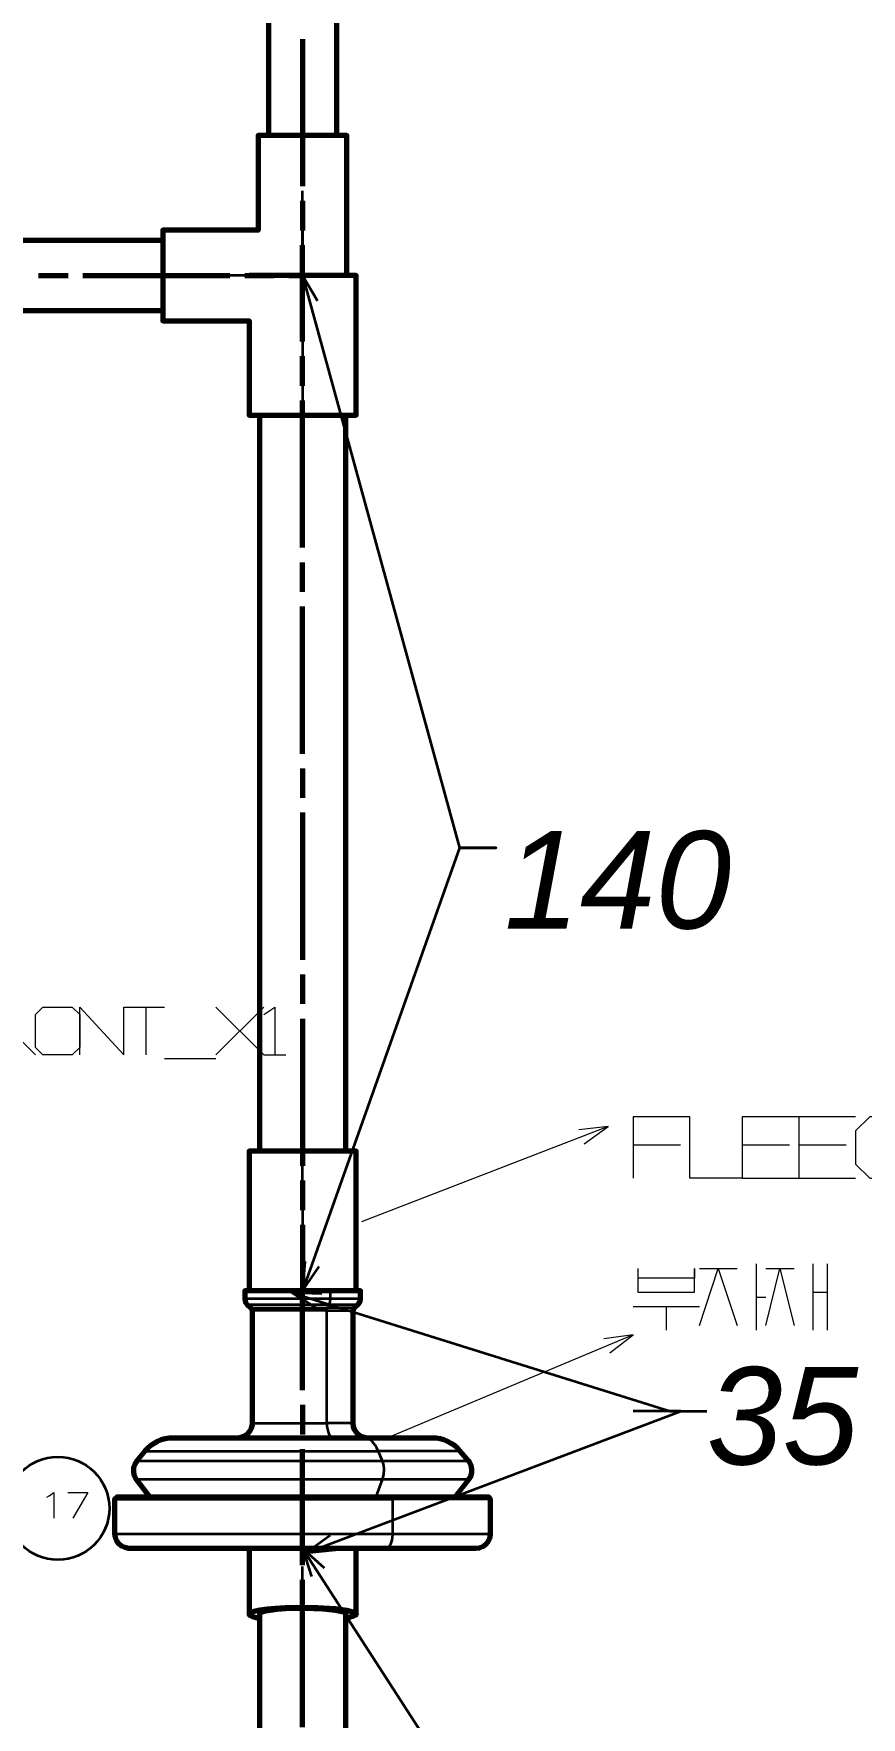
# Model space of a CAD drawing. Header units: millimetres. Extents: x 0 to 174, y 0 to 33.
# Drawn here: x 45.902 to 48.115, y 12.971 to 17.474 of the extents above; entities that cross this region are included whole.
import ezdxf

# ---------------------------------------------------------------- set-up
doc = ezdxf.new("R2010")
doc.units = ezdxf.units.MM
doc.layers.add('PDF2_문자', color=7, linetype='Continuous')
doc.layers.add('PDF2_형상', color=157, linetype='Continuous', true_color=0x405f80)
doc.styles.add('PDF LucidaHandwriting Italic', font='ariali.ttf')

msp = doc.modelspace()

# ---------------------------------------------------------------- linework, layer by layer
at = {"layer": 'PDF2_형상', "lineweight": 70}
for points in [[(46.5296, 19.1824), (46.5296, 17.2012)], [(46.7119, 17.2012), (46.7119, 19.1824)], [(46.7394, 16.8272), (46.7394, 17.2012), (46.5021, 17.2012), (46.5021, 16.9485), (46.2468, 16.9485), (46.2468, 16.7058), (46.4776, 16.7058), (46.4776, 16.4532), (46.7639, 16.4532), (46.7639, 16.8272), (46.4776, 16.8272)], [(46.2468, 16.921), (44.3865, 16.921)], [(44.3865, 16.7335), (46.2468, 16.7335)], [(46.5053, 16.4532), (46.5053, 14.4854)], [(46.7363, 14.4854), (46.7363, 16.4532)], [(46.7639, 14.1114), (46.7639, 14.4854), (46.4776, 14.4854), (46.4776, 14.1114)], [(46.7756, 14.0897), (46.7756, 14.1114), (46.695, 14.1114), (46.466, 14.1114), (46.466, 14.0897)], [(46.4661, 14.0897), (46.4683, 14.0804), (46.4725, 14.0751), (46.4825, 14.066), (46.4857, 14.0587), (46.4857, 13.7571), (46.4856, 13.754), (46.4836, 13.7444), (46.4793, 13.7357), (46.4731, 13.7282), (46.4651, 13.7225), (46.456, 13.7189), (46.4464, 13.7178)], [(46.7951, 13.7178), (46.7921, 13.7178), (46.7825, 13.7199), (46.7737, 13.724), (46.7662, 13.7304), (46.7606, 13.7383), (46.7571, 13.7474), (46.7558, 13.7571), (46.7558, 14.0587), (46.759, 14.066), (46.769, 14.0751), (46.7743, 14.0831), (46.7754, 14.0897)], [(46.4776, 13.4225), (46.4776, 13.2469), (46.4785, 13.2489), (46.4807, 13.2507), (46.4853, 13.2529), (46.4946, 13.2556), (46.5072, 13.2581), (46.526, 13.2607), (46.5482, 13.2628), (46.575, 13.2643), (46.6037, 13.2651), (46.6613, 13.2646), (46.7082, 13.2615), (46.7389, 13.2574), (46.7551, 13.2532), (46.7621, 13.2499), (46.7635, 13.2483), (46.7637, 13.2476), (46.7639, 13.2468), (46.7636, 13.2461), (46.7632, 13.2453), (46.7613, 13.2435), (46.7571, 13.2414), (46.7483, 13.2386), (46.7363, 13.2361)], [(46.7639, 13.2469), (46.7639, 13.4225)], [(46.4776, 13.2469), (46.4778, 13.2462), (46.4782, 13.2454), (46.4797, 13.2439), (46.4868, 13.2406), (46.5036, 13.2364), (46.5053, 13.2361)], [(46.7363, 12.6135), (46.7363, 13.2469), (46.7361, 13.2476), (46.7358, 13.2483), (46.7342, 13.2497), (46.7265, 13.2529), (46.7083, 13.2567), (46.6746, 13.26), (46.6265, 13.2618), (46.6001, 13.2615), (46.5746, 13.2606), (46.5526, 13.2589), (46.5337, 13.2567), (46.5211, 13.2544), (46.5119, 13.2519), (46.5076, 13.25), (46.5058, 13.2485), (46.5053, 13.2469), (46.5053, 12.6135)]]:
    msp.add_lwpolyline(points, dxfattribs=at)
at = {"layer": 'PDF2_형상', "color": 3, "lineweight": 70}
for points in [[(46.6208, 17.4596), (46.6208, 17.0658)], [(46.6208, 17.0265), (46.6208, 16.9478)], [(46.584, 16.8272), (46.6208, 16.8272), (46.6208, 16.9083)], [(45.9147, 16.8272), (45.9935, 16.8272)], [(46.0328, 16.8272), (46.4265, 16.8272)], [(46.466, 16.8272), (46.5446, 16.8272)], [(46.6208, 13.8457), (46.6208, 14.1114)], [(46.6208, 13.8062), (46.6208, 13.7275)], [(46.6208, 13.3776), (46.6208, 13.4225), (46.6208, 13.6882)], [(46.6208, 12.9446), (46.6208, 13.3383)]]:
    msp.add_lwpolyline(points, dxfattribs=at)
at = {"layer": 'PDF2_형상', "color": 18, "lineweight": 35, "true_color": 0x260000}
for points in [[(46.6208, 17.4596), (46.6208, 17.0658)], [(46.6208, 17.0929), (46.6208, 17.3292)], [(46.6208, 16.9749), (46.6208, 17.0536)], [(46.6208, 17.0265), (46.6208, 16.9478)], [(46.6208, 16.6504), (46.6208, 16.9551), (46.6208, 16.7189)], [(46.6208, 16.9354), (46.6208, 16.6992), (46.6208, 16.9083)], [(45.9147, 16.8272), (45.9935, 16.8272)], [(46.0328, 16.8272), (46.4265, 16.8272)], [(46.355, 16.8272), (46.1188, 16.8272)], [(46.4732, 16.8272), (46.3944, 16.8272)], [(46.4658, 16.8272), (46.5446, 16.8272)], [(46.584, 16.8272), (46.7487, 16.8272), (46.5125, 16.8272)], [(46.6208, 16.8272), (47.0403, 15.2965), (47.1387, 15.2965), (47.0403, 15.2965), (46.6208, 14.1114)], [(46.6606, 16.7592), (46.6208, 16.8272), (46.6212, 16.7485)], [(46.6208, 16.6796), (46.6208, 16.6008)], [(46.6208, 16.5324), (46.6208, 16.611)], [(46.6208, 16.5614), (46.6208, 16.3253)], [(46.6208, 16.0992), (46.6208, 16.4929)], [(46.6208, 15.9811), (46.6208, 16.0599)], [(46.6208, 15.5481), (46.6208, 15.9418)], [(46.6208, 15.5086), (46.6208, 15.43)], [(46.6208, 15.3906), (46.6208, 14.9968)], [(46.6208, 14.9575), (46.6208, 14.8788)], [(46.6208, 14.8394), (46.6208, 14.4457)], [(46.6208, 14.3772), (46.6208, 14.6133)], [(46.6208, 14.4062), (46.6208, 14.3276)], [(46.6208, 14.3378), (46.6208, 14.259)], [(46.6208, 14.2197), (46.6208, 13.9835), (46.6208, 14.2882)], [(46.6269, 14.1899), (46.6208, 14.1114), (46.6654, 14.1763)], [(46.5931, 14.1065), (47.6042, 13.7899), (47.7017, 13.7899)], [(46.6718, 14.1033), (46.5931, 14.1065), (46.6596, 14.0644)], [(46.6307, 13.411), (47.6319, 13.7899), (47.5049, 13.7899)], [(46.6208, 13.4135), (46.6208, 13.5863)], [(46.6208, 13.4957), (46.6208, 13.5793)], [(46.6208, 13.3776), (46.6208, 13.4564)], [(46.6208, 13.4225), (47.2274, 12.4829), (47.3257, 12.4829), (47.2274, 12.4829), (46.6208, 11.2068), (47.2671, 10.2914), (47.3656, 10.2914), (47.2671, 10.2914), (46.6208, 8.9185)], [(46.6792, 13.3696), (46.6208, 13.4225), (46.6449, 13.3475)], [(46.6946, 13.4569), (46.6307, 13.411), (46.709, 13.4189)], [(46.6208, 13.2953), (46.6208, 13.374)], [(46.6208, 12.9446), (46.6208, 13.3383)], [(46.6208, 13.256), (46.6208, 13.0832)]]:
    msp.add_lwpolyline(points, dxfattribs=at)
at = {"layer": 'PDF2_형상', "color": 60, "lineweight": 70, "true_color": 0xbfff00}
for points in [[(46.6208, 16.6504), (46.6208, 16.8272)], [(46.6208, 16.5324), (46.6208, 16.611)], [(46.6208, 16.0992), (46.6208, 16.4929)], [(46.6208, 15.9811), (46.6208, 16.0599)], [(46.6208, 15.5481), (46.6208, 15.9418)], [(46.6208, 15.5086), (46.6208, 15.43)], [(46.6208, 15.3906), (46.6208, 14.9968)], [(46.6208, 14.9575), (46.6208, 14.8788)], [(46.6208, 14.8394), (46.6208, 14.4457)], [(46.6208, 14.4062), (46.6208, 14.3276)], [(46.6208, 14.2882), (46.6208, 14.1114)]]:
    msp.add_lwpolyline(points, dxfattribs=at)
at = {"layer": 'PDF2_형상', "color": 7, "lineweight": 13}
msp.add_lwpolyline([(45.9261, 14.8706), (46.0049, 14.8706), (46.0246, 14.8508), (46.0246, 14.7622), (46.0049, 14.7425), (45.9261, 14.7425), (45.9064, 14.7622), (45.9064, 14.8508)], close=True, dxfattribs=at)
for points in [[(46.0246, 14.7425), (46.0246, 14.8706), (46.1426, 14.7425), (46.1426, 14.8706), (46.251, 14.8706)], [(46.2017, 14.8706), (46.2017, 14.7425)], [(46.3887, 14.8706), (46.5167, 14.7425), (46.5757, 14.7425)], [(46.5167, 14.8706), (46.3887, 14.7425)], [(46.5167, 14.8508), (46.5463, 14.8706), (46.5463, 14.7425)], [(45.8474, 14.8015), (45.9064, 14.7425)], [(46.251, 14.7326), (46.3887, 14.7326)], [(47.4376, 14.5506), (46.7783, 14.2957)], [(47.374, 14.5042), (47.4376, 14.5506), (47.3594, 14.5421)], [(47.796, 14.4126), (47.6567, 14.4126), (47.6567, 14.5772), (47.5049, 14.5772), (47.5049, 14.4126)], [(47.9478, 14.5772), (47.796, 14.5772), (47.796, 14.4126), (47.9478, 14.4126)], [(48.0996, 14.5772), (47.9478, 14.5772), (47.9478, 14.4126), (48.0996, 14.4126)], [(48.2515, 14.5392), (48.2135, 14.5772), (48.1376, 14.5772), (48.0996, 14.5392), (48.0996, 14.4507), (48.1376, 14.4126), (48.2135, 14.4126), (48.2515, 14.4507)], [(47.6314, 14.5012), (47.5049, 14.5012)], [(47.9225, 14.5012), (47.796, 14.5012)], [(48.0743, 14.5012), (47.9478, 14.5012)], [(47.5175, 14.1708), (47.5175, 14.1075), (47.6693, 14.1075), (47.6693, 14.1708), (47.6693, 14.1456), (47.5175, 14.1456)], [(47.6821, 14.1708), (47.7832, 14.1708)], [(47.6821, 14.019), (47.7326, 14.1708), (47.7832, 14.019)], [(47.8339, 14.1835), (47.8339, 14.0064)], [(47.8592, 14.1708), (47.9351, 14.1708)], [(47.8592, 14.019), (47.8971, 14.1708), (47.9351, 14.019)], [(47.9857, 14.1835), (47.9857, 14.0064)], [(48.0237, 14.1835), (48.0237, 14.0064)], [(47.8339, 14.0949), (47.8592, 14.0949)], [(47.9857, 14.1075), (48.0237, 14.1075)], [(47.5049, 14.0696), (47.6821, 14.0696)], [(47.5935, 14.0696), (47.5935, 14.0064)], [(47.5049, 13.9936), (46.8456, 13.7178)], [(47.4426, 13.9456), (47.5049, 13.9936), (47.4268, 13.9831)]]:
    msp.add_lwpolyline(points, dxfattribs=at)
at = {"layer": 'PDF2_형상', "lineweight": 35}
for points in [[(46.7756, 14.0897), (46.695, 14.0897), (46.695, 14.1114)], [(46.4725, 14.0751), (46.6918, 14.0751), (46.6942, 14.0818), (46.695, 14.0897), (46.466, 14.0897)], [(46.4825, 14.066), (46.6871, 14.066), (46.686, 14.0626), (46.6856, 14.0587), (46.7558, 14.0587)], [(46.7558, 13.7571), (46.6856, 13.7571), (46.6856, 14.0587), (46.4857, 14.0587)], [(46.759, 14.066), (46.6871, 14.066), (46.6918, 14.0751), (46.769, 14.0751)], [(46.4857, 13.7571), (46.6856, 13.7571), (46.686, 13.749), (46.6871, 13.7414), (46.6889, 13.7346), (46.6913, 13.7287), (46.694, 13.7243), (46.6969, 13.7208), (46.6999, 13.7189), (46.7044, 13.7178)], [(46.1992, 13.6825), (46.8229, 13.6825), (46.819, 13.691), (46.8149, 13.6983), (46.8106, 13.7043), (46.806, 13.7092), (46.8015, 13.7128), (46.7969, 13.7154), (46.7926, 13.7169), (46.7882, 13.7176), (46.7868, 13.7178)], [(46.1772, 13.6564), (46.8335, 13.6564), (46.8353, 13.651), (46.8368, 13.6436), (46.8376, 13.6358), (46.8371, 13.62), (46.8339, 13.6069), (46.1762, 13.6069)], [(47.0424, 13.6825), (46.8229, 13.6825), (46.8335, 13.6564), (47.0643, 13.6564)], [(47.0653, 13.6069), (46.8339, 13.6069), (46.8164, 13.5603)], [(46.1188, 13.5543), (46.8614, 13.5543), (46.8613, 13.5567), (46.8606, 13.5585), (46.8601, 13.5593), (46.8597, 13.5599), (46.8592, 13.5601), (46.8586, 13.5603)], [(47.1228, 13.5543), (46.8614, 13.5543), (46.8614, 13.4618), (47.1228, 13.4618)], [(46.1188, 13.4618), (46.8614, 13.4618), (46.8614, 13.4599), (46.8596, 13.445), (46.8557, 13.4335), (46.8507, 13.4263), (46.8479, 13.4242), (46.8453, 13.4229), (46.8425, 13.4225)]]:
    msp.add_lwpolyline(points, dxfattribs=at)
at = {"layer": 'PDF2_형상', "lineweight": 70}
msp.add_lwpolyline([(47.0289, 13.5603), (47.0653, 13.6069), (47.0703, 13.6153), (47.0731, 13.6247), (47.0733, 13.6344), (47.0714, 13.644), (47.0671, 13.6528), (47.0643, 13.6564), (47.0424, 13.6825, 0.222471), (46.9669, 13.7178), (46.7868, 13.7178), (46.2746, 13.7178, 0.222525), (46.1992, 13.6825), (46.1772, 13.6564), (46.1719, 13.6482), (46.1687, 13.639), (46.1681, 13.6292), (46.1697, 13.6196), (46.1738, 13.6107), (46.1762, 13.6069), (46.2126, 13.5603)], format="xyb", dxfattribs=at)
at = {"layer": 'PDF2_형상', "color": 18, "lineweight": 13, "true_color": 0x260000}
for points in [[(45.9364, 13.56), (45.9431, 13.5633), (45.9553, 13.5722), (45.9553, 13.5033)], [(45.9931, 13.5722), (46.0464, 13.5722), (46.0064, 13.5033)]]:
    msp.add_lwpolyline(points, dxfattribs=at)
at = {"layer": 'PDF2_형상', "lineweight": 70}
msp.add_lwpolyline([(46.1188, 13.5543), (46.1189, 13.5554), (46.1247, 13.5603), (46.8586, 13.5603), (47.1168, 13.5603), (47.1179, 13.5601), (47.1228, 13.5543), (47.1228, 13.4618), (47.1226, 13.4588), (47.1207, 13.4492), (47.1164, 13.4404), (47.1101, 13.4329), (47.1021, 13.4272), (47.0931, 13.4236), (47.0833, 13.4225), (46.8425, 13.4225), (46.1582, 13.4225), (46.1551, 13.4226), (46.1456, 13.4246), (46.1367, 13.4287), (46.1293, 13.4351), (46.1236, 13.4431), (46.12, 13.4521), (46.1188, 13.4618)], close=True, dxfattribs=at)
at = {"layer": 'PDF2_형상', "color": 18, "lineweight": 35, "true_color": 0x260000}
msp.add_circle((45.9661, 13.5297), 0.1378, dxfattribs=at)

# ---------------------------------------------------------------- texts
at = {"layer": 'PDF2_문자', "char_height": 0.2605, "attachment_point": 4, "style": 'PDF LucidaHandwriting Italic'}
for s, insert in [('140', (47.16, 15.2089)), ('35', (47.7017, 13.7754))]:
    msp.add_mtext(s, dxfattribs=dict(at, insert=insert))

doc.saveas('drawing.dxf')
